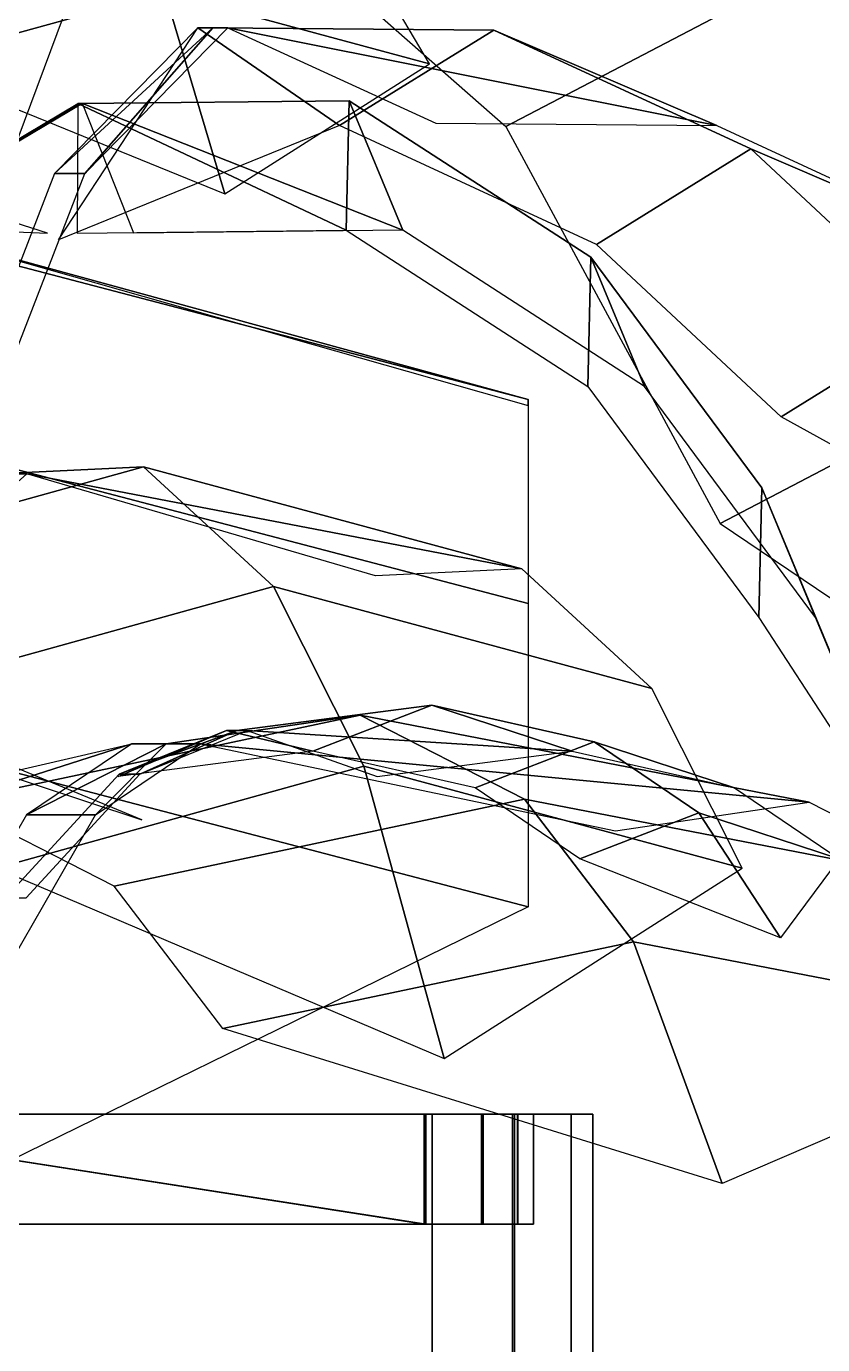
# Model space of a CAD drawing. Extents: x -252 to 252, y 0 to 101.
# Drawn here: x 53.13 to 59.76, y 46.46 to 57.42 of the extents above; entities that cross this region are included whole.
import ezdxf

# ---------------------------------------------------------------- set-up
doc = ezdxf.new("R2010")
doc.units = 0

msp = doc.modelspace()

# ---------------------------------------------------------------- linework, layer by layer
for points in [[(51.844177, 56.589252, 60.960358), (47.011139, 58.446323, 58.472458), (48.423218, 60.670494, 55.196686), (53.256241, 58.813416, 57.684586)], [(51.844177, 56.589252, -111.516556), (47.011139, 58.446323, -114.004456), (48.423218, 60.670494, -117.280228), (53.256241, 58.813416, -114.792328)], [(57.124573, 56.589252, 34.408726), (60.679596, 58.446323, 38.520782), (58.146774, 60.670494, 41.032646), (54.591904, 58.813416, 36.920628)], [(57.124573, 56.589252, -138.068192), (60.679596, 58.446323, -133.956131), (58.146774, 60.670494, -131.44426), (54.591904, 58.813416, -135.55629)], [(58.146774, 60.670494, 41.032646), (60.679596, 58.446323, 38.520782), (64.611542, 56.589252, 41.958065), (62.078568, 58.813416, 44.469929)], [(58.146774, 60.670494, -131.44426), (60.679596, 58.446323, -133.956131), (64.611542, 56.589252, -130.518845), (62.078568, 58.813416, -128.006989)], [(52.841583, 55.902473, 46.892204), (52.243362, 55.902473, 46.288918), (53.552826, 59.407494, 44.990177), (54.151031, 59.407494, 45.593472)], [(52.841583, 55.902473, -125.584702), (52.243362, 55.902473, -126.187988), (53.552826, 59.407494, -127.48674), (54.151031, 59.407494, -126.883438)], [(52.126343, 57.110619, 40.1189), (54.285385, 57.706871, 41.726738), (53.6866, 58.713608, 42.608704), (51.527878, 58.117355, 41.000866)], [(52.126343, 57.110619, -132.358017), (54.285385, 57.706871, -130.750168), (53.6866, 58.713608, -129.86821), (51.527878, 58.117355, -131.476044)], [(53.6866, 58.713608, 42.608704), (54.285385, 57.706871, 41.726738), (56.488983, 57.110619, 43.079872), (55.890533, 58.117355, 43.9618)], [(53.6866, 58.713608, -129.86821), (54.285385, 57.706871, -130.750168), (56.488983, 57.110619, -129.397034), (55.890533, 58.117355, -128.515106)], [(58.906219, 53.28616, 32.642025), (62.46109, 55.14323, 36.754044), (60.679596, 58.446323, 38.520782), (57.124573, 56.589252, 34.408726)], [(58.906219, 53.28616, -139.834885), (62.46109, 55.14323, -135.72287), (60.679596, 58.446323, -133.956131), (57.124573, 56.589252, -138.068192)], [(52.126343, 57.110619, 40.1189), (54.786194, 56.028858, 40.988567), (54.285385, 57.706871, 41.726738)], [(52.126343, 57.110619, -132.358017), (54.786194, 56.028858, -131.488342), (54.285385, 57.706871, -130.750168)], [(54.786194, 56.028858, 40.988567), (56.488983, 57.110619, 43.079872), (54.285385, 57.706871, 41.726738)], [(54.786194, 56.028858, -131.488342), (56.488983, 57.110619, -129.397034), (54.285385, 57.706871, -130.750168)], [(53.367966, 56.197075, 48.241932), (54.684891, 57.409767, 48.597012), (54.559402, 57.409767, 48.844986)], [(53.618958, 56.197075, 47.746056), (54.684891, 57.409767, 48.597012), (53.367966, 56.197075, 48.241932)], [(53.367966, 56.197075, -124.234985), (54.684891, 57.409767, -123.879898), (54.559402, 57.409767, -123.631927)], [(53.618958, 56.197075, -124.73085), (54.684891, 57.409767, -123.879898), (53.367966, 56.197075, -124.234985)], [(54.559402, 57.409767, 48.844986), (55.737991, 56.595959, 52.949059), (53.399902, 55.645203, 51.765678)], [(54.559402, 57.409767, -123.631927), (55.737991, 56.595959, -119.527847), (53.399902, 55.645203, -120.711227)], [(54.684891, 57.409767, 48.597012), (53.618958, 56.197075, 47.746056), (54.810394, 57.409767, 48.349106)], [(54.684891, 57.409767, -123.879898), (53.618958, 56.197075, -124.73085), (54.810394, 57.409767, -124.127808)], [(54.684891, 57.409767, 48.597012), (57.022995, 57.389038, 49.780418), (55.737991, 56.595959, 52.949059), (54.559402, 57.409767, 48.844986)], [(54.684891, 57.409767, -123.879898), (57.022995, 57.389038, -122.696487), (55.737991, 56.595959, -119.527847), (54.559402, 57.409767, -123.631927)], [(57.022995, 57.389038, 49.780418), (54.684891, 57.409767, 48.597012), (54.810394, 57.409767, 48.349106), (58.878647, 56.595959, 46.743969)], [(57.022995, 57.389038, -122.696487), (54.684891, 57.409767, -123.879898), (54.810394, 57.409767, -124.127808), (58.878647, 56.595959, -125.732941)], [(58.878647, 56.595959, 46.743969), (54.810394, 57.409767, 48.349106), (56.540573, 56.616699, 45.560589)], [(58.878647, 56.595959, -125.732941), (54.810394, 57.409767, -124.127808), (56.540573, 56.616699, -126.916321)], [(57.022995, 57.389038, 49.780418), (59.161453, 56.401653, 50.862724), (57.876617, 55.608582, 54.031395), (55.737991, 56.595959, 52.949059)], [(57.022995, 57.389038, -122.696487), (59.161453, 56.401653, -121.614182), (57.876617, 55.608582, -118.445511), (55.737991, 56.595959, -119.527847)], [(61.017105, 55.608582, 47.826313), (59.161453, 56.401653, 50.862724), (57.022995, 57.389038, 49.780418), (58.878647, 56.595959, 46.743969)], [(61.017105, 55.608582, -124.650604), (59.161453, 56.401653, -121.614182), (57.022995, 57.389038, -122.696487), (58.878647, 56.595959, -125.732941)], [(55.819168, 56.802757, 45.966312), (53.580765, 56.779068, 46.099636), (53.562088, 56.779068, 45.783291), (55.793457, 55.72662, 41.915443)], [(55.819168, 56.802757, -126.510605), (53.580765, 56.779068, -126.377274), (53.562088, 56.779068, -126.693619), (55.793457, 55.72662, -130.561462)], [(53.580765, 56.779068, 46.099636), (55.819168, 56.802757, 45.966312), (56.264938, 55.72662, 49.832535), (53.599747, 56.779068, 46.415985)], [(53.580765, 56.779068, -126.377274), (55.819168, 56.802757, -126.510605), (56.264938, 55.72662, -122.644379), (53.599747, 56.779068, -126.060928)], [(57.806427, 54.427353, 41.795593), (57.831833, 55.503475, 45.846458), (55.819168, 56.802757, 45.966312), (55.793457, 55.72662, 41.915443)], [(57.806427, 54.427353, -130.68132), (57.831833, 55.503475, -126.630447), (55.819168, 56.802757, -126.510605), (55.793457, 55.72662, -130.561462)], [(55.819168, 56.802757, 45.966312), (57.831833, 55.503475, 45.846458), (58.277908, 54.427353, 49.712723), (56.264938, 55.72662, 49.832535)], [(55.819168, 56.802757, -126.510605), (57.831833, 55.503475, -126.630447), (58.277908, 54.427353, -122.764191), (56.264938, 55.72662, -122.644379)], [(49.930664, 56.779068, 43.763454), (52.705261, 55.72662, 40.435123), (53.309418, 55.702942, 42.594318)], [(49.930664, 56.779068, -128.713455), (52.705261, 55.72662, -132.041794), (53.309418, 55.702942, -129.882599)], [(53.580765, 56.779068, 46.099636), (52.404099, 56.091908, 45.852207), (53.562088, 56.779068, 45.783291)], [(52.404099, 56.091908, 45.852207), (53.580765, 56.779068, 46.099636), (52.441772, 56.091908, 46.484909)], [(53.580765, 56.779068, -126.377274), (52.404099, 56.091908, -126.62471), (53.562088, 56.779068, -126.693619)], [(52.404099, 56.091908, -126.62471), (53.580765, 56.779068, -126.377274), (52.441772, 56.091908, -125.992004)], [(52.441772, 56.091908, 46.484909), (53.580765, 56.779068, 46.099636), (53.599747, 56.779068, 46.415985)], [(52.441772, 56.091908, -125.992004), (53.580765, 56.779068, -126.377274), (53.599747, 56.779068, -126.060928)], [(55.793457, 55.72662, 41.915443), (53.562088, 56.779068, 45.783291), (53.555344, 55.702942, 42.048687)], [(55.793457, 55.72662, -130.561462), (53.562088, 56.779068, -126.693619), (53.555344, 55.702942, -130.428223)], [(53.599747, 56.779068, 46.415985), (56.264938, 55.72662, 49.832535), (54.026825, 55.702942, 49.965816)], [(53.599747, 56.779068, -126.060928), (56.264938, 55.72662, -122.644379), (54.026825, 55.702942, -122.511093)], [(59.161453, 56.401653, 50.862724), (60.698975, 54.968834, 51.640862), (59.413971, 54.175762, 54.809532), (57.876617, 55.608582, 54.031395)], [(59.161453, 56.401653, -121.614182), (60.698975, 54.968834, -120.836044), (59.413971, 54.175762, -117.667374), (57.876617, 55.608582, -118.445511)], [(62.554626, 54.175762, 48.604481), (60.698975, 54.968834, 51.640862), (59.161453, 56.401653, 50.862724), (61.017105, 55.608582, 47.826313)], [(62.554626, 54.175762, -123.872437), (60.698975, 54.968834, -120.836044), (59.161453, 56.401653, -121.614182), (61.017105, 55.608582, -124.650604)], [(52.351608, 53.575974, 47.727482), (52.602585, 53.575974, 47.231606), (53.618958, 56.197075, 47.746056), (53.367966, 56.197075, 48.241932)], [(52.351608, 53.575974, -124.749435), (52.602585, 53.575974, -125.2453), (53.618958, 56.197075, -124.73085), (53.367966, 56.197075, -124.234985)], [(57.3078, 52.622047, 57.424629), (51.884857, 54.040756, 57.140923), (51.884857, 55.737751, 54.405205), (57.3078, 54.319035, 54.688873)], [(51.884857, 55.737751, 54.405205), (51.884857, 55.68618, 51.349907), (52.309631, 55.68618, 51.349907), (57.3078, 54.319035, 54.688873)], [(57.3078, 52.622047, -115.052277), (51.884857, 54.040756, -115.335983), (51.884857, 55.737751, -118.071701), (57.3078, 54.319035, -117.78804)], [(51.884857, 55.737751, -118.071701), (51.884857, 55.68618, -121.126999), (52.309631, 55.68618, -121.126999), (57.3078, 54.319035, -117.78804)], [(57.3078, 54.319035, 54.688873), (52.309631, 55.68618, 51.349907), (57.3078, 54.267456, 51.633575)], [(57.3078, 54.319035, -117.78804), (52.309631, 55.68618, -121.126999), (57.3078, 54.267456, -120.843338)], [(59.227921, 52.507118, 41.710938), (59.253326, 53.583244, 45.761845), (57.831833, 55.503475, 45.846458), (57.806427, 54.427353, 41.795593)], [(59.227921, 52.507118, -130.765976), (59.253326, 53.583244, -126.715073), (57.831833, 55.503475, -126.630447), (57.806427, 54.427353, -130.68132)], [(57.831833, 55.503475, 45.846458), (59.253326, 53.583244, 45.761845), (59.699402, 52.507118, 49.628067), (58.277908, 54.427353, 49.712723)], [(57.831833, 55.503475, -126.630447), (59.253326, 53.583244, -126.715073), (59.699402, 52.507118, -122.848846), (58.277908, 54.427353, -122.764191)], [(58.906219, 53.28616, 32.642025), (64.066772, 49.808678, 35.161732), (62.46109, 55.14323, 36.754044)], [(58.906219, 53.28616, -139.834885), (64.066772, 49.808678, -137.315186), (62.46109, 55.14323, -135.72287)], [(62.129944, 52.676323, 52.365108), (59.413971, 54.175762, 54.809532), (60.698975, 54.968834, 51.640862)], [(62.129944, 52.676323, -120.111801), (59.413971, 54.175762, -117.667374), (60.698975, 54.968834, -120.836044)], [(57.3078, 50.099915, 59.34758), (51.884857, 51.518635, 59.063866), (51.884857, 54.040756, 57.140923), (57.3078, 52.622047, 57.424629)], [(57.3078, 50.099915, -113.129333), (51.884857, 51.518635, -113.41304), (51.884857, 54.040756, -115.335983), (57.3078, 52.622047, -115.052277)], [(52.128387, 51.916458, 39.654312), (55.189651, 52.764957, 42.304138), (54.108521, 53.759064, 43.664185), (51.047104, 52.910564, 41.014404)], [(54.108521, 53.759064, 43.664185), (52.890411, 53.701588, 45.196423), (52.642578, 53.701588, 44.999237), (51.047104, 52.910564, 41.014404)], [(52.128387, 51.916458, -132.822601), (55.189651, 52.764957, -130.172775), (54.108521, 53.759064, -128.812729), (51.047104, 52.910564, -131.462509)], [(54.108521, 53.759064, -128.812729), (52.890411, 53.701588, -127.280487), (52.642578, 53.701588, -127.477676), (51.047104, 52.910564, -131.462509)], [(52.890411, 53.701588, 45.196423), (54.108521, 53.759064, 43.664185), (57.255875, 52.910564, 45.949669), (53.13855, 53.701588, 45.393608)], [(52.890411, 53.701588, -127.280487), (54.108521, 53.759064, -128.812729), (57.255875, 52.910564, -126.527237), (53.13855, 53.701588, -127.083298)], [(54.108521, 53.759064, 43.664185), (55.189651, 52.764957, 42.304138), (58.336853, 51.916458, 44.589577), (57.255875, 52.910564, 45.949669)], [(54.108521, 53.759064, -128.812729), (55.189651, 52.764957, -130.172775), (58.336853, 51.916458, -127.887329), (57.255875, 52.910564, -126.527237)], [(52.501068, 53.137375, 46.195469), (52.890411, 53.701588, 45.196423), (53.13855, 53.701588, 45.393608)], [(52.501068, 53.137375, -126.281448), (52.890411, 53.701588, -127.280487), (53.13855, 53.701588, -127.083298)], [(53.13855, 53.701588, 45.393608), (57.255875, 52.910564, 45.949669), (56.037933, 52.853088, 47.481869)], [(53.13855, 53.701588, -127.083298), (57.255875, 52.910564, -126.527237), (56.037933, 52.853088, -124.995041)], [(59.227921, 52.507118, 41.710938), (60.542618, 50.487999, 45.685081), (59.253326, 53.583244, 45.761845)], [(59.227921, 52.507118, -130.765976), (60.542618, 50.487999, -126.791824), (59.253326, 53.583244, -126.715073)], [(60.542618, 50.487999, 45.685081), (59.699402, 52.507118, 49.628067), (59.253326, 53.583244, 45.761845)], [(60.542618, 50.487999, -126.791824), (59.699402, 52.507118, -122.848846), (59.253326, 53.583244, -126.715073)], [(52.881226, 50.420372, 38.707378), (55.942474, 51.268867, 41.357162), (55.189651, 52.764957, 42.304138), (52.128387, 51.916458, 39.654312)], [(52.881226, 50.420372, -133.769531), (55.942474, 51.268867, -131.119751), (55.189651, 52.764957, -130.172775), (52.128387, 51.916458, -132.822601)], [(55.189651, 52.764957, 42.304138), (55.942474, 51.268867, 41.357162), (59.089691, 50.420372, 43.642605), (58.336853, 51.916458, 44.589577)], [(55.189651, 52.764957, -130.172775), (55.942474, 51.268867, -131.119751), (59.089691, 50.420372, -128.834305), (58.336853, 51.916458, -127.887329)], [(52.616455, 51.433018, 55.234604), (50.869949, 51.890701, 50.447517), (54.093872, 50.82254, 53.184605)], [(52.616455, 51.433018, -117.24231), (50.869949, 51.890701, -122.029388), (54.093872, 50.82254, -119.292313)], [(54.885651, 51.565666, 48.567173), (56.506973, 51.776386, 49.31551), (55.51796, 51.393356, 51.635864), (54.799438, 51.565666, 48.753876)], [(54.885651, 51.565666, -123.909744), (56.506973, 51.776386, -123.161407), (55.51796, 51.393356, -120.841049), (54.799438, 51.565666, -123.723038)], [(56.506973, 51.776386, 49.31551), (54.885651, 51.565666, 48.567173), (54.971725, 51.565666, 48.38052), (57.674316, 51.393356, 46.963654)], [(56.506973, 51.776386, -123.161407), (54.885651, 51.565666, -123.909744), (54.971725, 51.565666, -124.09639), (57.674316, 51.393356, -125.51326)], [(56.506973, 51.776386, 49.31551), (57.857101, 51.472054, 49.93869), (56.868088, 51.089024, 52.259048), (55.51796, 51.393356, 51.635864)], [(56.506973, 51.776386, -123.161407), (57.857101, 51.472054, -122.538223), (56.868088, 51.089024, -120.217865), (55.51796, 51.393356, -120.841049)], [(59.024597, 51.089024, 47.586803), (57.857101, 51.472054, 49.93869), (56.506973, 51.776386, 49.31551), (57.674316, 51.393356, 46.963654)], [(59.024597, 51.089024, -124.890106), (57.857101, 51.472054, -122.538223), (56.506973, 51.776386, -123.161407), (57.674316, 51.393356, -125.51326)], [(55.910721, 51.692558, 52.506798), (57.279785, 50.994598, 54.225578), (53.863373, 50.27269, 57.128738), (52.494293, 50.97065, 55.409912)], [(54.297943, 51.454544, 50.482025), (55.910721, 51.692558, 52.506798), (52.494293, 50.97065, 55.409912), (54.01207, 51.454544, 50.709702)], [(55.910721, 51.692558, -119.970108), (57.279785, 50.994598, -118.251328), (53.863373, 50.27269, -115.348175), (52.494293, 50.97065, -117.067001)], [(54.297943, 51.454544, -121.994888), (55.910721, 51.692558, -119.970108), (52.494293, 50.97065, -117.067001), (54.01207, 51.454544, -121.767212)], [(55.910721, 51.692558, 52.506798), (54.297943, 51.454544, 50.482025), (54.583694, 51.454544, 50.254307), (59.647995, 50.97065, 49.711395)], [(55.910721, 51.692558, -119.970108), (54.297943, 51.454544, -121.994888), (54.583694, 51.454544, -122.22261), (59.647995, 50.97065, -122.765518)], [(61.017212, 50.27269, 51.430218), (57.279785, 50.994598, 54.225578), (55.910721, 51.692558, 52.506798), (59.647995, 50.97065, 49.711395)], [(61.017212, 50.27269, -121.046692), (57.279785, 50.994598, -118.251328), (55.910721, 51.692558, -119.970108), (59.647995, 50.97065, -122.765518)], [(54.799438, 51.565666, 48.753876), (55.51796, 51.393356, 51.635864), (53.896637, 51.182636, 50.887539)], [(54.799438, 51.565666, -123.723038), (55.51796, 51.393356, -120.841049), (53.896637, 51.182636, -121.589371)], [(53.90538, 51.204262, 48.341248), (54.885651, 51.565666, 48.567173), (54.799438, 51.565666, 48.753876)], [(54.077667, 51.204262, 47.967857), (54.885651, 51.565666, 48.567173), (53.90538, 51.204262, 48.341248)], [(53.90538, 51.204262, -124.135666), (54.885651, 51.565666, -123.909744), (54.799438, 51.565666, -123.723038)], [(54.077667, 51.204262, -124.509048), (54.885651, 51.565666, -123.909744), (53.90538, 51.204262, -124.135666)], [(54.885651, 51.565666, 48.567173), (54.077667, 51.204262, 47.967857), (54.971725, 51.565666, 48.38052)], [(54.885651, 51.565666, -123.909744), (54.077667, 51.204262, -124.509048), (54.971725, 51.565666, -124.09639)], [(57.674316, 51.393356, 46.963654), (54.971725, 51.565666, 48.38052), (56.053146, 51.182636, 46.215324)], [(57.674316, 51.393356, -125.51326), (54.971725, 51.565666, -124.09639), (56.053146, 51.182636, -126.261581)], [(54.01207, 51.454544, 50.709702), (52.494293, 50.97065, 55.409912), (50.88121, 50.732639, 53.385101)], [(54.01207, 51.454544, -121.767212), (52.494293, 50.97065, -117.067001), (50.88121, 50.732639, -119.091812)], [(57.3078, 50.099915, 59.34758), (51.884857, 47.444107, 60.795433), (51.884857, 51.518635, 59.063866)], [(57.3078, 50.099915, -113.129333), (51.884857, 47.444107, -111.681473), (51.884857, 51.518635, -113.41304)], [(53.135956, 50.865295, 49.609886), (54.297943, 51.454544, 50.482025), (54.01207, 51.454544, 50.709702)], [(53.707764, 50.865295, 49.154491), (54.297943, 51.454544, 50.482025), (53.135956, 50.865295, 49.609886)], [(53.135956, 50.865295, -122.86702), (54.297943, 51.454544, -121.994888), (54.01207, 51.454544, -121.767212)], [(53.707764, 50.865295, -123.322418), (54.297943, 51.454544, -121.994888), (53.135956, 50.865295, -122.86702)], [(54.297943, 51.454544, 50.482025), (53.707764, 50.865295, 49.154491), (54.583694, 51.454544, 50.254307)], [(54.297943, 51.454544, -121.994888), (53.707764, 50.865295, -123.322418), (54.583694, 51.454544, -122.22261)], [(59.647995, 50.97065, 49.711395), (54.583694, 51.454544, 50.254307), (58.035233, 50.732639, 47.686584)], [(59.647995, 50.97065, -122.765518), (54.583694, 51.454544, -122.22261), (58.035233, 50.732639, -124.790329)], [(57.857101, 51.472054, 49.93869), (58.728638, 50.882195, 50.340931), (57.739777, 50.499157, 52.661285), (56.868088, 51.089024, 52.259048)], [(57.857101, 51.472054, -122.538223), (58.728638, 50.882195, -122.135986), (57.739777, 50.499157, -119.815628), (56.868088, 51.089024, -120.217865)], [(59.896118, 50.499157, 47.989044), (58.728638, 50.882195, 50.340931), (57.857101, 51.472054, 49.93869), (59.024597, 51.089024, 47.586803)], [(59.896118, 50.499157, -124.487869), (58.728638, 50.882195, -122.135986), (57.857101, 51.472054, -122.538223), (59.024597, 51.089024, -124.890106)], [(52.881226, 50.420372, 38.707378), (56.61055, 48.839973, 40.516739), (55.942474, 51.268867, 41.357162)], [(52.881226, 50.420372, -133.769531), (56.61055, 48.839973, -131.960175), (55.942474, 51.268867, -131.119751)], [(52.95871, 50.174606, 47.904327), (53.130997, 50.174606, 47.53093), (54.077667, 51.204262, 47.967857), (53.90538, 51.204262, 48.341248)], [(52.95871, 50.174606, -124.572586), (53.130997, 50.174606, -124.945984), (54.077667, 51.204262, -124.509048), (53.90538, 51.204262, -124.135666)], [(56.61055, 48.839973, 40.516739), (59.089691, 50.420372, 43.642605), (55.942474, 51.268867, 41.357162)], [(56.61055, 48.839973, -131.960175), (59.089691, 50.420372, -128.834305), (55.942474, 51.268867, -131.119751)], [(57.279785, 50.994598, 54.225578), (58.18512, 49.809227, 55.3619), (54.768372, 49.087326, 58.26506), (53.863373, 50.27269, 57.128738)], [(57.279785, 50.994598, -118.251328), (58.18512, 49.809227, -117.115005), (54.768372, 49.087326, -114.211853), (53.863373, 50.27269, -115.348175)], [(61.922379, 49.087326, 52.566544), (58.18512, 49.809227, 55.3619), (57.279785, 50.994598, 54.225578), (61.017212, 50.27269, 51.430218)], [(61.922379, 49.087326, -119.91037), (58.18512, 49.809227, -117.115005), (57.279785, 50.994598, -118.251328), (61.017212, 50.27269, -121.046692)], [(52.273438, 49.366936, 48.526867), (52.84491, 49.366936, 48.071472), (53.707764, 50.865295, 49.154491), (53.135956, 50.865295, 49.609886)], [(52.273438, 49.366936, -123.950043), (52.84491, 49.366936, -124.405441), (53.707764, 50.865295, -123.322418), (53.135956, 50.865295, -122.86702)], [(59.408432, 49.840988, 50.654621), (57.739777, 50.499157, 52.661285), (58.728638, 50.882195, 50.340931)], [(59.408432, 49.840988, -121.822281), (57.739777, 50.499157, -119.815628), (58.728638, 50.882195, -122.135986)], [(59.896118, 50.499157, 47.989044), (59.408432, 49.840988, 50.654621), (58.728638, 50.882195, 50.340931)], [(59.896118, 50.499157, -124.487869), (59.408432, 49.840988, -121.822281), (58.728638, 50.882195, -122.135986)], [(58.922501, 47.799271, 56.287704), (54.768372, 49.087326, 58.26506), (58.18512, 49.809227, 55.3619)], [(58.922501, 47.799271, -116.189209), (54.768372, 49.087326, -114.211853), (58.18512, 49.809227, -117.115005)], [(61.922379, 49.087326, 52.566544), (58.922501, 47.799271, 56.287704), (58.18512, 49.809227, 55.3619)], [(61.922379, 49.087326, -119.91037), (58.922501, 47.799271, -116.189209), (58.18512, 49.809227, -117.115005)], [(45.208359, 48.37513, 53.60482), (56.457291, 48.37513, 53.60482), (56.508926, 48.37513, 54.099998), (45.143311, 48.37513, 54.099998)], [(56.508926, 43.458157, 54.099998), (45.143311, 43.458157, 54.099998), (45.143311, 48.37513, 54.099998), (56.508926, 48.37513, 54.099998)], [(45.143311, 43.458157, 39.53751), (56.508926, 43.458157, 39.53751), (56.508926, 48.37513, 39.53751), (45.143311, 48.37513, 39.53751)], [(56.44371, 48.37513, 40.032719), (45.208359, 48.37513, 40.032719), (45.143311, 48.37513, 39.53751), (56.508926, 48.37513, 39.53751)], [(45.208359, 48.37513, -118.872086), (56.457291, 48.37513, -118.872086), (56.508926, 48.37513, -118.376907), (45.143311, 48.37513, -118.376907)], [(56.508926, 43.458157, -118.376907), (45.143311, 43.458157, -118.376907), (45.143311, 48.37513, -118.376907), (56.508926, 48.37513, -118.376907)], [(45.143311, 43.458157, -132.939407), (56.508926, 43.458157, -132.939407), (56.508926, 48.37513, -132.939407), (45.143311, 48.37513, -132.939407)], [(56.44371, 48.37513, -132.444199), (45.208359, 48.37513, -132.444199), (45.143311, 48.37513, -132.939407), (56.508926, 48.37513, -132.939407)], [(45.208359, 47.460472, 53.60482), (56.457291, 47.460472, 53.60482), (56.457291, 48.37513, 53.60482), (45.208359, 48.37513, 53.60482)], [(56.44371, 47.460472, 40.032719), (45.208359, 47.460472, 40.032719), (45.208359, 48.37513, 40.032719), (56.44371, 48.37513, 40.032719)], [(45.208359, 47.460472, -118.872086), (56.457291, 47.460472, -118.872086), (56.457291, 48.37513, -118.872086), (45.208359, 48.37513, -118.872086)], [(56.44371, 47.460472, -132.444199), (45.208359, 47.460472, -132.444199), (45.208359, 48.37513, -132.444199), (56.44371, 48.37513, -132.444199)], [(50.681732, 48.358067, 46.775063), (56.457291, 47.460472, 52.696445), (45.208359, 47.460472, 52.696445)], [(56.44371, 47.460472, 40.941093), (50.681732, 48.358067, 46.775063), (45.208359, 47.460472, 40.941093)], [(50.681732, 48.358067, -125.701843), (56.457291, 47.460472, -119.780457), (45.208359, 47.460472, -119.780457)], [(56.44371, 47.460472, -131.535812), (50.681732, 48.358067, -125.701843), (45.208359, 47.460472, -131.535812)], [(56.457291, 47.460472, 52.696445), (50.681732, 48.358067, 46.775063), (56.44371, 47.460472, 40.941093)], [(56.457291, 47.460472, -119.780457), (50.681732, 48.358067, -125.701843), (56.44371, 47.460472, -131.535812)], [(56.921646, 47.460472, 40.160812), (56.44371, 47.460472, 40.032719), (56.44371, 48.37513, 40.032719), (56.921646, 48.37513, 40.160812)], [(56.921646, 48.37513, 40.160812), (56.44371, 48.37513, 40.032719), (56.508926, 48.37513, 39.53751), (57.177963, 48.37513, 39.716808)], [(56.921646, 47.460472, -132.316101), (56.44371, 47.460472, -132.444199), (56.44371, 48.37513, -132.444199), (56.921646, 48.37513, -132.316101)], [(56.921646, 48.37513, -132.316101), (56.44371, 48.37513, -132.444199), (56.508926, 48.37513, -132.939407), (57.177963, 48.37513, -132.760101)], [(56.457291, 47.460472, 53.60482), (56.934372, 47.460472, 53.504601), (56.934372, 48.37513, 53.504601), (56.457291, 48.37513, 53.60482)], [(56.457291, 48.37513, 53.60482), (56.934372, 48.37513, 53.504601), (57.194229, 48.37513, 53.956039), (56.508926, 48.37513, 54.099998)], [(56.457291, 47.460472, -118.872086), (56.934372, 47.460472, -118.972321), (56.934372, 48.37513, -118.972321), (56.457291, 48.37513, -118.872086)], [(56.457291, 48.37513, -118.872086), (56.934372, 48.37513, -118.972321), (57.194229, 48.37513, -118.520874), (56.508926, 48.37513, -118.376907)], [(56.508926, 43.458157, 39.53751), (57.177963, 43.458157, 39.716808), (57.177963, 48.37513, 39.716808), (56.508926, 48.37513, 39.53751)], [(57.194229, 43.458157, 53.956039), (56.508926, 43.458157, 54.099998), (56.508926, 48.37513, 54.099998), (57.194229, 48.37513, 53.956039)], [(56.508926, 43.458157, -132.939407), (57.177963, 43.458157, -132.760101), (57.177963, 48.37513, -132.760101), (56.508926, 48.37513, -132.939407)], [(57.194229, 43.458157, -118.520874), (56.508926, 43.458157, -118.376907), (56.508926, 48.37513, -118.376907), (57.194229, 48.37513, -118.520874)], [(57.223907, 47.460472, 40.463047), (56.921646, 47.460472, 40.160812), (56.921646, 48.37513, 40.160812), (57.223907, 48.37513, 40.463047)], [(57.223907, 48.37513, 40.463047), (56.921646, 48.37513, 40.160812), (57.177963, 48.37513, 39.716808), (57.667801, 48.37513, 40.206699)], [(57.223907, 47.460472, -132.01387), (56.921646, 47.460472, -132.316101), (56.921646, 48.37513, -132.316101), (57.223907, 48.37513, -132.01387)], [(57.223907, 48.37513, -132.01387), (56.921646, 48.37513, -132.316101), (57.177963, 48.37513, -132.760101), (57.667801, 48.37513, -132.270218)], [(56.934372, 47.460472, 53.504601), (57.220383, 47.460472, 53.187603), (57.220383, 48.37513, 53.187603), (56.934372, 48.37513, 53.504601)], [(56.934372, 48.37513, 53.504601), (57.220383, 48.37513, 53.187603), (57.667801, 48.37513, 53.430813), (57.194229, 48.37513, 53.956039)], [(56.934372, 47.460472, -118.972321), (57.220383, 47.460472, -119.289307), (57.220383, 48.37513, -119.289307), (56.934372, 48.37513, -118.972321)], [(56.934372, 48.37513, -118.972321), (57.220383, 48.37513, -119.289307), (57.667801, 48.37513, -119.046097), (57.194229, 48.37513, -118.520874)], [(57.177963, 43.458157, 39.716808), (57.667801, 43.458157, 40.206699), (57.667801, 48.37513, 40.206699), (57.177963, 48.37513, 39.716808)], [(57.177963, 43.458157, -132.760101), (57.667801, 43.458157, -132.270218), (57.667801, 48.37513, -132.270218), (57.177963, 48.37513, -132.760101)], [(57.667801, 43.458157, 53.430813), (57.194229, 43.458157, 53.956039), (57.194229, 48.37513, 53.956039), (57.667801, 48.37513, 53.430813)], [(57.667801, 43.458157, -119.046097), (57.194229, 43.458157, -118.520874), (57.194229, 48.37513, -118.520874), (57.667801, 48.37513, -119.046097)], [(57.220383, 47.460472, 53.187603), (57.352158, 47.460472, 52.696445), (57.352158, 48.37513, 52.696445), (57.220383, 48.37513, 53.187603)], [(57.220383, 48.37513, 53.187603), (57.352158, 48.37513, 52.696445), (57.847305, 48.37513, 52.761658), (57.667801, 48.37513, 53.430813)], [(57.220383, 47.460472, -119.289307), (57.352158, 47.460472, -119.780457), (57.352158, 48.37513, -119.780457), (57.220383, 48.37513, -119.289307)], [(57.220383, 48.37513, -119.289307), (57.352158, 48.37513, -119.780457), (57.847305, 48.37513, -119.715256), (57.667801, 48.37513, -119.046097)], [(57.352158, 47.460472, 40.941093), (57.223907, 47.460472, 40.463047), (57.223907, 48.37513, 40.463047), (57.352158, 48.37513, 40.941093)], [(57.352158, 48.37513, 40.941093), (57.223907, 48.37513, 40.463047), (57.667801, 48.37513, 40.206699), (57.847305, 48.37513, 40.875889)], [(57.352158, 47.460472, -131.535812), (57.223907, 47.460472, -132.01387), (57.223907, 48.37513, -132.01387), (57.352158, 48.37513, -131.535812)], [(57.352158, 48.37513, -131.535812), (57.223907, 48.37513, -132.01387), (57.667801, 48.37513, -132.270218), (57.847305, 48.37513, -131.601028)], [(57.352158, 47.460472, 52.696445), (57.352158, 47.460472, 40.941093), (57.352158, 48.37513, 40.941093), (57.352158, 48.37513, 52.696445)], [(57.352158, 48.37513, 52.696445), (57.352158, 48.37513, 40.941093), (57.847305, 48.37513, 40.875889), (57.847305, 48.37513, 52.761658)], [(57.352158, 47.460472, -119.780457), (57.352158, 47.460472, -131.535812), (57.352158, 48.37513, -131.535812), (57.352158, 48.37513, -119.780457)], [(57.352158, 48.37513, -119.780457), (57.352158, 48.37513, -131.535812), (57.847305, 48.37513, -131.601028), (57.847305, 48.37513, -119.715256)], [(57.667801, 43.458157, 40.206699), (57.847305, 43.458157, 40.875889), (57.847305, 48.37513, 40.875889), (57.667801, 48.37513, 40.206699)], [(57.847305, 43.458157, 52.761658), (57.667801, 43.458157, 53.430813), (57.667801, 48.37513, 53.430813), (57.847305, 48.37513, 52.761658)], [(57.667801, 43.458157, -132.270218), (57.847305, 43.458157, -131.601028), (57.847305, 48.37513, -131.601028), (57.667801, 48.37513, -132.270218)], [(57.847305, 43.458157, -119.715256), (57.667801, 43.458157, -119.046097), (57.667801, 48.37513, -119.046097), (57.847305, 48.37513, -119.715256)], [(57.847305, 43.458157, 40.875889), (57.847305, 43.458157, 52.761658), (57.847305, 48.37513, 52.761658), (57.847305, 48.37513, 40.875889)], [(57.847305, 43.458157, -131.601028), (57.847305, 43.458157, -119.715256), (57.847305, 48.37513, -119.715256), (57.847305, 48.37513, -131.601028)], [(45.208359, 47.460472, 53.60482), (45.208359, 47.460472, 52.696445), (56.457291, 47.460472, 52.696445), (56.457291, 47.460472, 53.60482)], [(56.44371, 47.460472, 40.032719), (56.44371, 47.460472, 40.941093), (45.208359, 47.460472, 40.941093), (45.208359, 47.460472, 40.032719)], [(45.208359, 47.460472, -118.872086), (45.208359, 47.460472, -119.780457), (56.457291, 47.460472, -119.780457), (56.457291, 47.460472, -118.872086)], [(56.44371, 47.460472, -132.444199), (56.44371, 47.460472, -131.535812), (45.208359, 47.460472, -131.535812), (45.208359, 47.460472, -132.444199)], [(57.352158, 47.460472, 52.696445), (56.457291, 47.460472, 52.696445), (56.44371, 47.460472, 40.941093), (57.352158, 47.460472, 40.941093)], [(57.352158, 47.460472, -119.780457), (56.457291, 47.460472, -119.780457), (56.44371, 47.460472, -131.535812), (57.352158, 47.460472, -131.535812)], [(57.352158, 47.460472, 40.941093), (56.44371, 47.460472, 40.941093), (57.223907, 47.460472, 40.463047)], [(57.352158, 47.460472, -131.535812), (56.44371, 47.460472, -131.535812), (57.223907, 47.460472, -132.01387)], [(56.44371, 47.460472, -131.535812), (56.44371, 47.460472, -132.444199), (56.921646, 47.460472, -132.316101), (57.223907, 47.460472, -132.01387)], [(56.44371, 47.460472, 40.941093), (56.44371, 47.460472, 40.032719), (56.921646, 47.460472, 40.160812), (57.223907, 47.460472, 40.463047)], [(57.220383, 47.460472, 53.187603), (56.457291, 47.460472, 52.696445), (57.352158, 47.460472, 52.696445)], [(57.220383, 47.460472, -119.289307), (56.457291, 47.460472, -119.780457), (57.352158, 47.460472, -119.780457)], [(56.934372, 47.460472, -118.972321), (56.457291, 47.460472, -118.872086), (56.457291, 47.460472, -119.780457), (57.220383, 47.460472, -119.289307)], [(56.934372, 47.460472, 53.504601), (56.457291, 47.460472, 53.60482), (56.457291, 47.460472, 52.696445), (57.220383, 47.460472, 53.187603)]]:
    msp.add_3dface(points)

doc.saveas('drawing.dxf')
